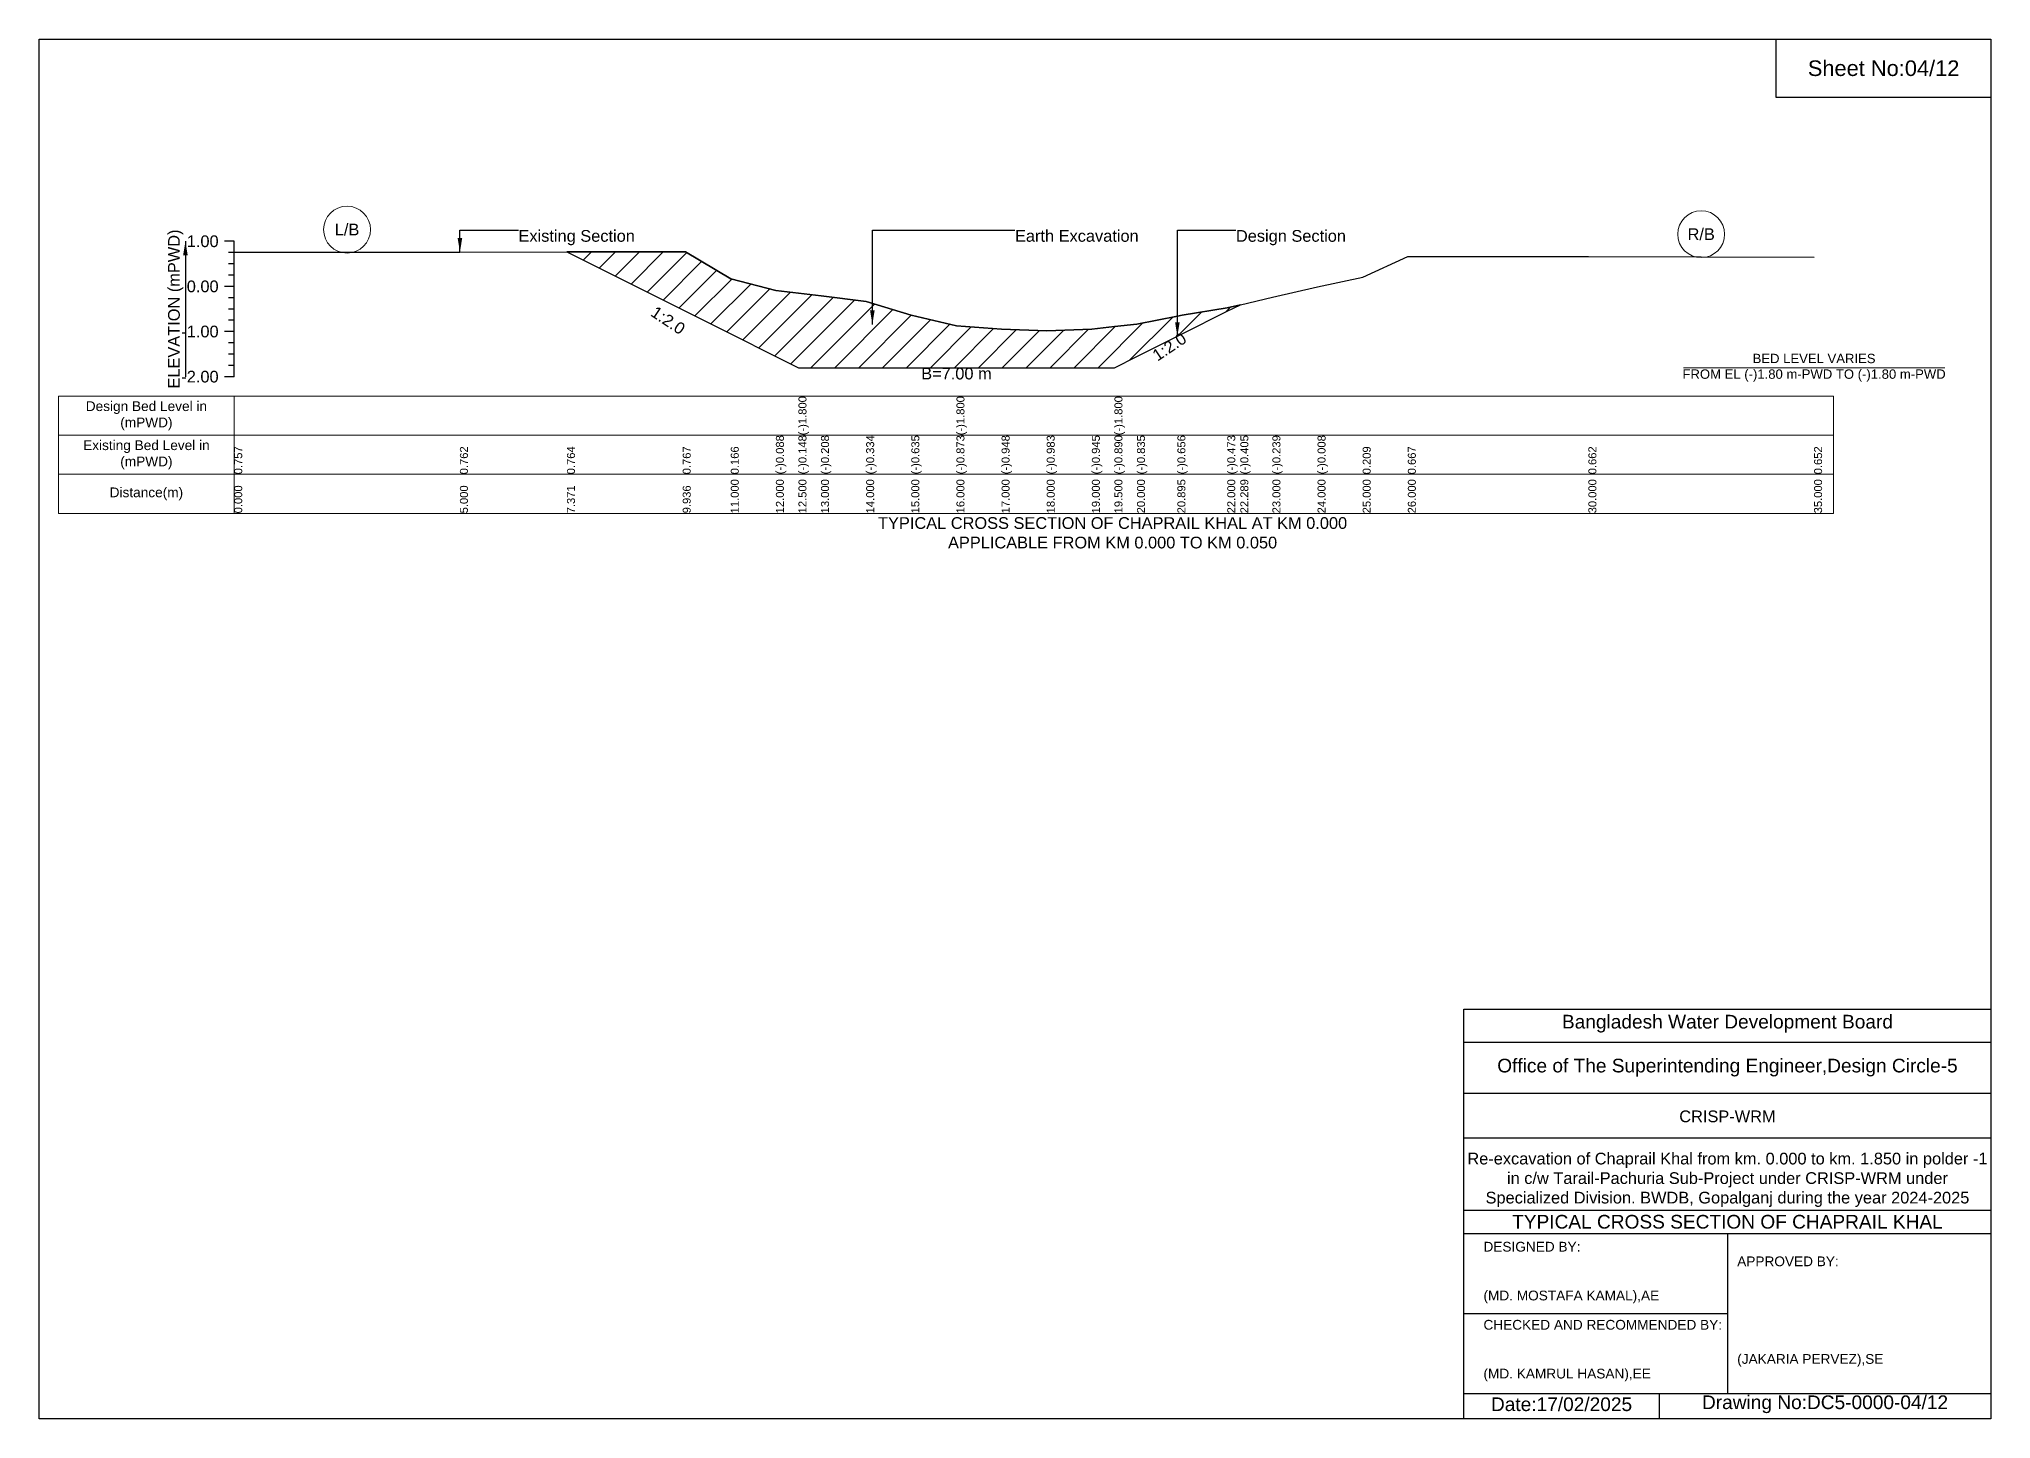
# Model space of a CAD drawing. Header units: inches. Extents: x 91000 to 218000, y -5656 to 0.
# Drawn here: x 130000 to 138000, y -5656 to 0 of the extents above; entities that cross this region are included whole.
import ezdxf

# ---------------------------------------------------------------- set-up
doc = ezdxf.new("R2010")
doc.units = ezdxf.units.IN
doc.header["$LTSCALE"] = 7
doc.header["$MEASUREMENT"] = 0
for name, color, linetype, lineweight in [('Cross section Data Border', 7, 'Continuous', 9), ('Cross Section Labels', 7, 'Continuous', 9), ('Existing_Bed_Level for Xsection', 7, 'Continuous', 25)]:
    doc.layers.add(name, color=color, linetype=linetype, lineweight=lineweight)
doc.styles.get("Standard").update_dxf_attribs({"font": 'arial.ttf'})
doc.dimstyles.get("Standard").update_dxf_attribs({"dimtxt": 0.18, "dimasz": 0.18, "dimexe": 0.18, "dimexo": 0.0625, "dimgap": 0.09, "dimtad": 0, "dimtih": 1, "dimtoh": 1, "dimdec": 4, "dimzin": 0, "dimdsep": 46, "dimtxsty": 'Standard', "dimcen": 0.09, "dimadec": 0, "dimazin": 0, "dimtfac": 1, "dimtdec": 4, "dimtofl": 0, "dimtmove": 0, "dimatfit": 3, "dimfxl": 1, "dimtolj": 1, "dimtzin": 0, "dimarcsym": 0})

msp = doc.modelspace()

# ---------------------------------------------------------------- hatches: boundary and pattern name
at = {"layer": 'Existing_Bed_Level for Xsection'}
h = msp.add_hatch(dxfattribs=at)
h.set_pattern_fill('ANSI31', color=256, scale=555, style=0)
h.paths.add_polyline_path([(132163.7, -872.7), (132638.1, -1109.9), (132650, -1115.9), (132835, -1208.4), (133020, -1300.9), (133112.5, -1347.1), (133205, -1347.1), (133390, -1347.1), (133575, -1347.1), (133760, -1347.1), (133945, -1347.1), (134130, -1347.1), (134315, -1347.1), (134407.5, -1347.1), (134500, -1300.9), (134665.5, -1218.1), (134685, -1208.4), (134870, -1115.9), (134923.6, -1089.1), (134870, -1101.7), (134685, -1131.6), (134665.5, -1135.5), (134500, -1168.6), (134407.5, -1178.8), (134315, -1189), (134130, -1196), (133945, -1189.5), (133760, -1175.7), (133575, -1131.6), (133390, -1075.9), (133205, -1052.6), (133112.5, -1041.5), (133020, -1030.4), (132835, -983.5), (132650, -872.2), (132638.1, -872.3)])

# ---------------------------------------------------------------- linework, layer by layer
for points in [[(130000, 0), (138000, 0), (138000, -5656), (130000, -5656)], [(137120, 0), (138000, 0), (138000, -240), (137120, -240)]]:
    msp.add_lwpolyline(points, close=True)
for points in [[(135840, -5656), (135840, -3976), (138000, -3976)], [(135840, -4112), (138000, -4112)], [(135840, -4320), (138000, -4320)], [(135840, -4504), (138000, -4504)], [(135840, -4800), (138000, -4800)], [(135840, -4896), (138000, -4896)], [(136920, -4896), (136920, -5552)], [(135840, -5224), (136920, -5224)], [(135840, -5552), (138000, -5552)], [(136640, -5552), (136640, -5656)]]:
    msp.add_lwpolyline(points)
at = {"layer": 'Cross section Data Border'}
msp.add_lwpolyline([(130080, -1464.1), (137355, -1464.1), (137355, -1944.1), (130080, -1944.1)], close=True, dxfattribs=at)
for points in [[(130800, -1464.1), (130800, -1944.1)], [(130080, -1624.1), (137355, -1624.1)], [(130080, -1784.1), (137355, -1784.1)]]:
    msp.add_lwpolyline(points, dxfattribs=at)
at = {"layer": 'Cross Section Labels'}
msp.add_lwpolyline([(136739.2, -1347.1), (137810.8, -1347.1)], dxfattribs=at)
for centre in [(131262.5, -781.1), (136812.5, -800.1)]:
    msp.add_circle(centre, 96, dxfattribs=at)
at = {"layer": 'Existing_Bed_Level for Xsection'}
for points in [[(130800, -829.1), (130760, -829.1)], [(130800, -875.4), (130776, -875.4)], [(130800, -1384.1), (130800, -1199.1), (130800, -1014.1), (130800, -829.1)], [(130800, -874.1), (131725, -873.2), (132163.7, -872.7), (132638.1, -872.3), (132650, -872.2), (132835, -983.5), (133020, -1030.4), (133112.5, -1041.5), (133112.5, -1041.5), (133205, -1052.6), (133390, -1075.9), (133575, -1131.6), (133760, -1175.7), (133760, -1175.7), (133945, -1189.5), (134130, -1196), (134315, -1189), (134407.5, -1178.8), (134407.5, -1178.8), (134500, -1168.6), (134665.5, -1135.5), (134685, -1131.6), (134870, -1101.7), (134923.6, -1089.1), (135055, -1058.4), (135240, -1015.6), (135425, -975.5), (135610, -890.8), (136350, -891.7), (137275, -893.5)], [(130800, -921.6), (130776, -921.6)], [(130800, -1014.1), (130760, -1014.1)], [(130800, -967.9), (130776, -967.9)], [(130800, -1060.4), (130776, -1060.4)], [(130800, -1106.6), (130776, -1106.6)], [(130800, -1199.1), (130760, -1199.1)], [(130800, -1152.9), (130776, -1152.9)], [(130800, -1245.4), (130776, -1245.4)], [(130800, -1291.6), (130776, -1291.6)], [(130800, -1337.9), (130776, -1337.9)], [(130800, -1384.1), (130760, -1384.1)]]:
    msp.add_lwpolyline(points, dxfattribs=at)
msp.add_lwpolyline([(132163.7, -872.7), (132163.7, -872.7), (132638.1, -1109.9), (132650, -1115.9), (132835, -1208.4), (133020, -1300.9), (133112.5, -1347.1), (133112.5, -1347.1), (133205, -1347.1), (133390, -1347.1), (133575, -1347.1), (133760, -1347.1), (133760, -1347.1), (133945, -1347.1), (134130, -1347.1), (134315, -1347.1), (134407.5, -1347.1), (134407.5, -1347.1), (134500, -1300.9), (134665.5, -1218.1), (134685, -1208.4), (134870, -1115.9), (134923.6, -1089.1), (134870, -1101.7), (134685, -1131.6), (134665.5, -1135.5), (134500, -1168.6), (134407.5, -1178.8), (134407.5, -1178.8), (134315, -1189), (134130, -1196), (133945, -1189.5), (133760, -1175.7), (133760, -1175.7), (133575, -1131.6), (133390, -1075.9), (133205, -1052.6), (133112.5, -1041.5), (133112.5, -1041.5), (133020, -1030.4), (132835, -983.5), (132650, -872.2), (132638.1, -872.3), (132163.7, -872.7)], close=True, dxfattribs=at)

# ---------------------------------------------------------------- texts
at = {"attachment_point": 5}
for s, insert, char_height in [('Sheet No:04/12', (137560, -120), 64), ('Bangladesh Water Development Board', (136920, -4036), 56), ('Office of The Superintending Engineer,Design Circle-5', (136920, -4216), 56)]:
    msp.add_mtext(s, dxfattribs=dict(at, insert=insert, char_height=char_height))
for s, insert, char_height, width, attachment_point in [('CRISP-WRM', (136920, -4416), 48, 2240, 5), ('Re-excavation of Chaprail Khal from km. 0.000 to km. 1.850 in polder -1  in c/w Tarail-Pachuria Sub-Project under CRISP-WRM under Specialized Division. BWDB, Gopalganj during the year 2024-2025', (136920, -4676), 48, 2160, 5), ('TYPICAL CROSS SECTION OF CHAPRAIL KHAL', (136920, -4848), 56, 2240, 5), ('DESIGNED BY:^J^J^J(MD. MOSTAFA KAMAL),AE', (135920, -5056), 40, 1120, 4), ('APPROVED BY:^J^J^J^J^J^J(JAKARIA PERVEZ),SE', (136960, -5216), 40, 1120, 4), ('CHECKED AND RECOMMENDED BY:^J^J^J(MD. KAMRUL HASAN),EE', (135920, -5376), 40, 1120, 4), ('Date:17/02/2025', (136240, -5596), 56, 1120, 5), ('Drawing No:DC5-0000-04/12', (137320, -5596), 56, 1760, 5)]:
    msp.add_mtext(s, dxfattribs=dict(insert=insert, char_height=char_height, width=width, attachment_point=attachment_point))
at = {"layer": 'Cross section Data Border', "char_height": 40, "width": 640, "attachment_point": 5}
for s, insert in [('Design Bed Level in (mPWD)', (130440, -1544.1)), ('Existing Bed Level in (mPWD)', (130440, -1704.1)), ('Distance(m)', (130440, -1864.1))]:
    msp.add_mtext(s, dxfattribs=dict(at, insert=insert))
at = {"layer": 'Cross Section Labels'}
for s, insert, char_height, attachment_point in [('L/B', (131262.5, -781.1), 48, 5), ('Existing Section', (131965, -782.9), 48, 1), ('Earth Excavation', (134000, -782.9), 48, 1), ('Design Section', (134905.5, -782.9), 48, 1), ('R/B', (136812.5, -800.1), 48, 5), ('B=7.00 m', (133760, -1347.1), 48, 2), ('BED LEVEL VARIES ^JFROM EL (-)1.80 m-PWD TO (-)1.80 m-PWD', (137275, -1347.1), 38.4, 5), ('TYPICAL CROSS SECTION OF CHAPRAIL KHAL AT KM 0.000^JAPPLICABLE FROM KM 0.000 TO KM 0.050', (134400, -2024.1), 48, 5)]:
    msp.add_mtext(s, dxfattribs=dict(at, insert=insert, char_height=char_height, attachment_point=attachment_point))
at = {"layer": 'Cross Section Labels', "char_height": 48, "attachment_point": 2}
for insert, rotation in [((132591.8, -1133.1), 326.30993), ((134619.3, -1241.3), 33.69007)]:
    msp.add_mtext('1:2.0', dxfattribs=dict(at, insert=insert, rotation=rotation))
at = {"layer": 'Existing_Bed_Level for Xsection', "rotation": 90}
for s, insert, char_height, attachment_point in [('ELEVATION (mPWD)', (130560, -1106.6), 48, 5), ('(-)1.800', (133112.5, -1624.1), 32.8, 1), ('(-)1.800', (133760, -1624.1), 32.8, 1), ('(-)1.800', (134407.5, -1624.1), 32.8, 1), ('0.757', (130800, -1784.1), 32.8, 1), ('0.762', (131725, -1784.1), 32.8, 1), ('0.764', (132163.7, -1784.1), 32.8, 1), ('0.767', (132638.1, -1784.1), 32.8, 1), ('0.166', (132835, -1784.1), 32.8, 1), ('(-)0.088', (133020, -1784.1), 32.8, 1), ('(-)0.148', (133112.5, -1784.1), 32.8, 1), ('(-)0.208', (133205, -1784.1), 32.8, 1), ('(-)0.334', (133390, -1784.1), 32.8, 1), ('(-)0.635', (133575, -1784.1), 32.8, 1), ('(-)0.873', (133760, -1784.1), 32.8, 1), ('(-)0.948', (133945, -1784.1), 32.8, 1), ('(-)0.983', (134130, -1784.1), 32.8, 1), ('(-)0.945', (134315, -1784.1), 32.8, 1), ('(-)0.890', (134407.5, -1784.1), 32.8, 1), ('(-)0.835', (134500, -1784.1), 32.8, 1), ('(-)0.656', (134665.5, -1784.1), 32.8, 1), ('(-)0.473', (134870, -1784.1), 32.8, 1), ('(-)0.405', (134923.6, -1784.1), 32.8, 1), ('(-)0.239', (135055, -1784.1), 32.8, 1), ('(-)0.008', (135240, -1784.1), 32.8, 1), ('0.209', (135425, -1784.1), 32.8, 1), ('0.667', (135610, -1784.1), 32.8, 1), ('0.662', (136350, -1784.1), 32.8, 1), ('0.652', (137275, -1784.1), 32.8, 1), ('0.000', (130800, -1944.1), 32.8, 1), ('5.000', (131725, -1944.1), 32.8, 1), ('7.371', (132163.7, -1944.1), 32.8, 1), ('9.936', (132638.1, -1944.1), 32.8, 1), ('11.000', (132835, -1944.1), 32.8, 1), ('12.000', (133020, -1944.1), 32.8, 1), ('12.500', (133112.5, -1944.1), 32.8, 1), ('13.000', (133205, -1944.1), 32.8, 1), ('14.000', (133390, -1944.1), 32.8, 1), ('15.000', (133575, -1944.1), 32.8, 1), ('16.000', (133760, -1944.1), 32.8, 1), ('17.000', (133945, -1944.1), 32.8, 1), ('18.000', (134130, -1944.1), 32.8, 1), ('19.000', (134315, -1944.1), 32.8, 1), ('19.500', (134407.5, -1944.1), 32.8, 1), ('20.000', (134500, -1944.1), 32.8, 1), ('20.895', (134665.5, -1944.1), 32.8, 1), ('22.000', (134870, -1944.1), 32.8, 1), ('22.289', (134923.6, -1944.1), 32.8, 1), ('23.000', (135055, -1944.1), 32.8, 1), ('24.000', (135240, -1944.1), 32.8, 1), ('25.000', (135425, -1944.1), 32.8, 1), ('26.000', (135610, -1944.1), 32.8, 1), ('30.000', (136350, -1944.1), 32.8, 1), ('35.000', (137275, -1944.1), 32.8, 1)]:
    msp.add_mtext(s, dxfattribs=dict(at, insert=insert, char_height=char_height, attachment_point=attachment_point))
at = {"layer": 'Existing_Bed_Level for Xsection', "char_height": 48, "attachment_point": 6}
for s, insert in [('1.00', (130736, -829.1)), ('0.00', (130736, -1014.1)), ('-1.00', (130736, -1199.1)), ('-2.00', (130736, -1384.1))]:
    msp.add_mtext(s, dxfattribs=dict(at, insert=insert))

# ---------------------------------------------------------------- leaders
at = {"layer": 'Cross Section Labels', "annotation_type": 0, "has_hookline": 1, "hookline_direction": 0}
for points, text_width in [([(131725, -873.2), (131725, -782.9), (131964.9, -782.9)], 467.2), ([(133415.4, -1169.6), (133415.4, -782.9), (133999.9, -782.9)], 497), ([(134665.5, -1218.1), (134665.5, -782.9), (134905.4, -782.9)], 441.2)]:
    msp.add_leader(points, dimstyle='Standard', override={"dimasz": 57.6}, dxfattribs=dict(at, text_width=text_width))
at = {"layer": 'Existing_Bed_Level for Xsection'}
msp.add_leader([(130600, -829.1), (130600, -1384.1)], dimstyle='Standard', override={"dimasz": 57.6}, dxfattribs=at)

doc.saveas('drawing.dxf')
